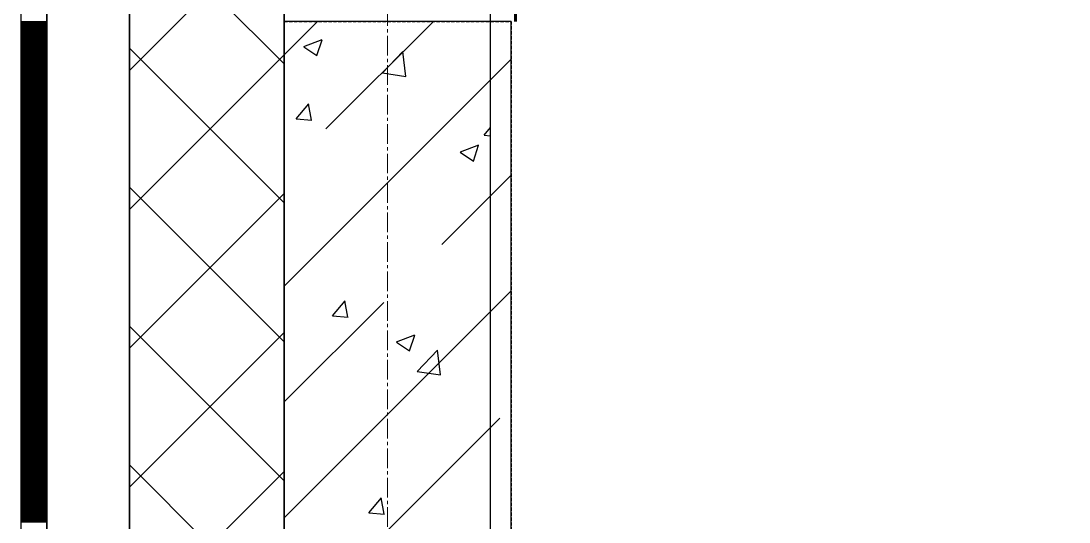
# Model space of a CAD drawing. Header units: millimetres. Extents: x 538266 to 1167394, y 114608 to 637157.
# Drawn here: x 1046079 to 1047094, y 551483 to 551969 of the extents above; entities that cross this region are included whole.
import ezdxf

# ---------------------------------------------------------------- set-up
doc = ezdxf.new("R2010")
doc.units = ezdxf.units.MM
for name, pattern in [('CENTER2', [28.575, 19.05, -3.175, 3.175, -3.175]), ('DASHED', [19.05, 12.7, -6.35]), ('HIDDEN2', [4.7625, 3.175, -1.5875])]:
    doc.linetypes.add(name, pattern=pattern)
for name, color, linetype, lineweight in [('0) шт стен 3 эт', 150, 'Continuous', 60), ('АР_Колонны', 70, 'Continuous', 30), ('АР_Стены ЖБ', 7, 'Continuous', 35), ('АР_Стены ПЕНОблок', 52, 'Continuous', 20), ('АР_Тонкая', 254, 'Continuous', 5), ('АР_Утеплитель', 31, 'Continuous', 0), ('АР_Штриховка', 8, 'Continuous', 0)]:
    doc.layers.add(name, color=color, linetype=linetype, lineweight=lineweight)
doc.layers.add('АР_Делит', color=120, linetype='Continuous', lineweight=0, plot=False)
doc.layers.add('РД_Оси_100', color=7, linetype='Continuous', lineweight=0, true_color=0x525252)
doc.layers.add('ФВ-5', color=7, linetype='Continuous')

# ---------------------------------------------------------------- blocks, each defined once
blk = doc.blocks.new('СОШ_2200_АР_ОСИ_М100_28.05.24')
at = {"layer": 'АР_Делит', "color": 251, "linetype": 'DASHED', "true_color": 0x636466}
blk.add_lwpolyline([(114955, 135155), (114955, -355), (93595.036, -355), (93595.036, 13855), (94145, 13855), (94145, 68320), (66055, 68320), (66055, 13857.73), (83455, 13857.73), (83455, -355), (45245, -355), (45245, 13145), (44695, 13145), (44695, 26755), (45245, 26755), (45245, 68320), (20455, 68320), (20455, 26755), (27955, 26755), (27955, 13145), (-355, 13145), (-355, 100855)], dxfattribs=at)
at = {"layer": 'РД_Оси_100', "color": 251, "linetype": 'CENTER2', "true_color": 0x636466}
blk.add_line((0, -6155), (0, 139938.679), dxfattribs=at)
blk = doc.blocks.new('3_этаж1')
at = {"layer": 'АР_Колонны', "color": 18, "linetype": 'HIDDEN2', "lineweight": 25, "true_color": 0x000000}
for p, q in [((684283.6, 551968.7), (684503.6, 551968.7)), ((684283.6, 550768.7), (684283.6, 551968.7)), ((684503.6, 551968.7), (684503.6, 550768.7))]:
    blk.add_line(p, q, dxfattribs=at)
at = {"layer": 'АР_Колонны', "color": 18, "linetype": 'Continuous', "lineweight": 25, "true_color": 0x000000}
for p, q in [((684503.6, 551968.7), (684283.6, 551968.7)), ((684283.6, 551968.7), (684283.6, 550768.7)), ((684503.6, 551968.7), (684283.6, 551968.7)), ((684283.6, 551968.7), (684283.6, 550768.7)), ((684503.6, 550768.7), (684503.6, 551968.7)), ((684503.6, 550768.7), (684503.6, 551968.7))]:
    blk.add_line(p, q, dxfattribs=at)
at = {"layer": 'АР_Стены ЖБ', "color": 18, "linetype": 'Continuous', "lineweight": 25, "true_color": 0x000000}
for p, q in [((684503.6, 551968.7), (684283.6, 551968.7)), ((684283.6, 551968.7), (684283.6, 550768.7)), ((684503.6, 550768.7), (684503.6, 551968.7))]:
    blk.add_line(p, q, dxfattribs=at)
at = {"layer": 'АР_Стены ПЕНОблок', "color": 18, "linetype": 'Continuous', "lineweight": 25, "true_color": 0x000000}
for p, q in [((684283.6, 587568.7), (684283.6, 511368.7)), ((684483.6, 511368.7), (684483.6, 587568.7))]:
    blk.add_line(p, q, dxfattribs=at)
at = {"layer": 'АР_Тонкая', "color": 18, "linetype": 'Continuous', "lineweight": 25, "true_color": 0x000000}
for p, q in [((684028.6, 587568.7), (684028.6, 511368.7)), ((684053.6, 587568.7), (684053.6, 511368.7)), ((684053.6, 511368.7), (684053.6, 587568.7)), ((684133.6, 511368.7), (684133.6, 587568.7))]:
    blk.add_line(p, q, dxfattribs=at)
at = {"layer": 'АР_Утеплитель', "color": 18, "linetype": 'Continuous', "lineweight": 25, "true_color": 0x000000}
for p, q in [((684133.6, 587568.7), (684133.6, 511368.7)), ((684283.6, 511368.7), (684283.6, 587568.7))]:
    blk.add_line(p, q, dxfattribs=at)
at = {"layer": 'АР_Штриховка', "color": 18, "linetype": 'Continuous', "lineweight": 25, "true_color": 0x000000}
for p, q in [((684283.6, 551927.4), (684133.6, 552077.4)), ((684133.6, 551921.1), (684283.6, 552071.1)), ((684028.6, 551968.5), (684053.6, 551968.5)), ((684028.6, 551967.5), (684053.6, 551967.5)), ((684283.6, 551936.4), (684315.9, 551968.7)), ((684324, 551864.6), (684428.1, 551968.7)), ((684028.6, 551966.5), (684053.6, 551966.5)), ((684028.6, 551965.5), (684053.6, 551965.5)), ((684028.6, 551964.5), (684053.6, 551964.5)), ((684028.6, 551963.5), (684053.6, 551963.5)), ((684028.6, 551962.5), (684053.6, 551962.5)), ((684028.6, 551961.5), (684053.6, 551961.5)), ((684028.6, 551960.5), (684053.6, 551960.5)), ((684028.6, 551959.5), (684053.6, 551959.5)), ((684028.6, 551958.5), (684053.6, 551958.5)), ((684028.6, 551957.5), (684053.6, 551957.5)), ((684028.6, 551956.5), (684053.6, 551956.5)), ((684028.6, 551955.5), (684053.6, 551955.5)), ((684028.6, 551954.5), (684053.6, 551954.5)), ((684028.6, 551953.5), (684053.6, 551953.5)), ((684028.6, 551952.5), (684053.6, 551952.5)), ((684028.6, 551951.5), (684053.6, 551951.5)), ((684028.6, 551950.5), (684053.6, 551950.5)), ((684028.6, 551949.5), (684053.6, 551949.5)), ((684028.6, 551948.5), (684053.6, 551948.5)), ((684028.6, 551947.5), (684053.6, 551947.5)), ((684028.6, 551946.5), (684053.6, 551946.5)), ((684302.7, 551944.3), (684320.5, 551951.2)), ((684315.3, 551935.6), (684320.4, 551950.9)), ((684028.6, 551945.5), (684053.6, 551945.5)), ((684028.6, 551944.5), (684053.6, 551944.5)), ((684028.6, 551943.5), (684053.6, 551943.5)), ((684028.6, 551942.5), (684053.6, 551942.5)), ((684028.6, 551941.5), (684053.6, 551941.5)), ((684028.6, 551940.5), (684053.6, 551940.5)), ((684028.6, 551939.5), (684053.6, 551939.5)), ((684028.6, 551938.5), (684053.6, 551938.5)), ((684028.6, 551937.5), (684053.6, 551937.5)), ((684028.6, 551936.5), (684053.6, 551936.5)), ((684283.6, 551792.7), (684133.6, 551942.7)), ((684133.6, 551786.4), (684283.6, 551936.4)), ((684302.6, 551944.1), (684315.2, 551935.6)), ((684378.8, 551918.8), (684398.6, 551939.4)), ((684401.3, 551915.3), (684398.5, 551939.4)), ((684028.6, 551935.5), (684053.6, 551935.5)), ((684028.6, 551934.5), (684053.6, 551934.5)), ((684028.6, 551933.5), (684053.6, 551933.5)), ((684028.6, 551932.5), (684053.6, 551932.5)), ((684028.6, 551931.5), (684053.6, 551931.5)), ((684028.6, 551930.5), (684053.6, 551930.5)), ((684028.6, 551929.5), (684053.6, 551929.5)), ((684028.6, 551928.5), (684053.6, 551928.5)), ((684028.6, 551927.5), (684053.6, 551927.5)), ((684028.6, 551926.5), (684053.6, 551926.5)), ((684283.6, 551711.9), (684503.6, 551931.9)), ((684028.6, 551925.5), (684053.6, 551925.5)), ((684028.6, 551924.5), (684053.6, 551924.5)), ((684028.6, 551923.5), (684053.6, 551923.5)), ((684028.6, 551922.5), (684053.6, 551922.5)), ((684028.6, 551921.5), (684053.6, 551921.5)), ((684028.6, 551920.5), (684053.6, 551920.5)), ((684028.6, 551919.5), (684053.6, 551919.5)), ((684028.6, 551918.5), (684053.6, 551918.5)), ((684028.6, 551917.5), (684053.6, 551917.5)), ((684028.6, 551916.5), (684053.6, 551916.5)), ((684378.8, 551918.8), (684401.4, 551915.3)), ((684028.6, 551915.5), (684053.6, 551915.5)), ((684028.6, 551914.5), (684053.6, 551914.5)), ((684028.6, 551913.5), (684053.6, 551913.5)), ((684028.6, 551912.5), (684053.6, 551912.5)), ((684028.6, 551911.5), (684053.6, 551911.5)), ((684028.6, 551910.5), (684053.6, 551910.5)), ((684028.6, 551909.5), (684053.6, 551909.5)), ((684028.6, 551908.5), (684053.6, 551908.5)), ((684028.6, 551907.5), (684053.6, 551907.5)), ((684028.6, 551906.5), (684053.6, 551906.5)), ((684028.6, 551905.5), (684053.6, 551905.5)), ((684028.6, 551904.5), (684053.6, 551904.5)), ((684028.6, 551903.5), (684053.6, 551903.5)), ((684028.6, 551902.5), (684053.6, 551902.5)), ((684028.6, 551901.5), (684053.6, 551901.5)), ((684028.6, 551900.5), (684053.6, 551900.5)), ((684028.6, 551899.5), (684053.6, 551899.5)), ((684028.6, 551898.5), (684053.6, 551898.5)), ((684028.6, 551897.5), (684053.6, 551897.5)), ((684028.6, 551896.5), (684053.6, 551896.5)), ((684028.6, 551895.5), (684053.6, 551895.5)), ((684028.6, 551894.5), (684053.6, 551894.5)), ((684028.6, 551893.5), (684053.6, 551893.5)), ((684028.6, 551892.5), (684053.6, 551892.5)), ((684028.6, 551891.5), (684053.6, 551891.5)), ((684028.6, 551890.5), (684053.6, 551890.5)), ((684028.6, 551889.5), (684053.6, 551889.5)), ((684028.6, 551888.5), (684053.6, 551888.5)), ((684028.6, 551887.5), (684053.6, 551887.5)), ((684028.6, 551886.5), (684053.6, 551886.5)), ((684028.6, 551885.5), (684053.6, 551885.5)), ((684295.1, 551874.2), (684307.4, 551888.8)), ((684310.2, 551872.8), (684307.2, 551888.8)), ((684028.6, 551884.5), (684053.6, 551884.5)), ((684028.6, 551883.5), (684053.6, 551883.5)), ((684028.6, 551882.5), (684053.6, 551882.5)), ((684028.6, 551881.5), (684053.6, 551881.5)), ((684028.6, 551880.5), (684053.6, 551880.5)), ((684028.6, 551879.5), (684053.6, 551879.5)), ((684028.6, 551878.5), (684053.6, 551878.5)), ((684028.6, 551877.5), (684053.6, 551877.5)), ((684028.6, 551876.5), (684053.6, 551876.5)), ((684028.6, 551875.5), (684053.6, 551875.5)), ((684028.6, 551874.5), (684053.6, 551874.5)), ((684028.6, 551873.5), (684053.6, 551873.5)), ((684028.6, 551872.5), (684053.6, 551872.5)), ((684028.6, 551871.5), (684053.6, 551871.5)), ((684028.6, 551870.5), (684053.6, 551870.5)), ((684028.6, 551869.5), (684053.6, 551869.5)), ((684028.6, 551868.5), (684053.6, 551868.5)), ((684028.6, 551867.5), (684053.6, 551867.5)), ((684028.6, 551866.5), (684053.6, 551866.5)), ((684028.6, 551865.5), (684053.6, 551865.5)), ((684295.1, 551874.2), (684310.3, 551872.9)), ((684477.3, 551858.3), (684483.6, 551865.7)), ((684028.6, 551864.5), (684053.6, 551864.5)), ((684028.6, 551863.5), (684053.6, 551863.5)), ((684028.6, 551862.5), (684053.6, 551862.5)), ((684028.6, 551861.5), (684053.6, 551861.5)), ((684028.6, 551860.5), (684053.6, 551860.5)), ((684028.6, 551859.5), (684053.6, 551859.5)), ((684028.6, 551858.5), (684053.6, 551858.5)), ((684028.6, 551857.5), (684053.6, 551857.5)), ((684028.6, 551856.5), (684053.6, 551856.5)), ((684028.6, 551855.5), (684053.6, 551855.5)), ((684477.3, 551858.2), (684483.6, 551857.7)), ((684028.6, 551854.5), (684053.6, 551854.5)), ((684028.6, 551853.5), (684053.6, 551853.5)), ((684028.6, 551852.5), (684053.6, 551852.5)), ((684028.6, 551851.5), (684053.6, 551851.5)), ((684028.6, 551850.5), (684053.6, 551850.5)), ((684028.6, 551849.5), (684053.6, 551849.5)), ((684028.6, 551848.5), (684053.6, 551848.5)), ((684028.6, 551847.5), (684053.6, 551847.5)), ((684028.6, 551846.5), (684053.6, 551846.5)), ((684028.6, 551845.5), (684053.6, 551845.5)), ((684454.3, 551842.1), (684472.1, 551848.9)), ((684466.9, 551833.3), (684472, 551848.7)), ((684028.6, 551844.5), (684053.6, 551844.5)), ((684028.6, 551843.5), (684053.6, 551843.5)), ((684028.6, 551842.5), (684053.6, 551842.5)), ((684028.6, 551841.5), (684053.6, 551841.5)), ((684028.6, 551840.5), (684053.6, 551840.5)), ((684028.6, 551839.5), (684053.6, 551839.5)), ((684028.6, 551838.5), (684053.6, 551838.5)), ((684028.6, 551837.5), (684053.6, 551837.5)), ((684028.6, 551836.5), (684053.6, 551836.5)), ((684028.6, 551835.5), (684053.6, 551835.5)), ((684454.2, 551841.9), (684466.9, 551833.3)), ((684028.6, 551834.5), (684053.6, 551834.5)), ((684028.6, 551833.5), (684053.6, 551833.5)), ((684028.6, 551832.5), (684053.6, 551832.5)), ((684028.6, 551831.5), (684053.6, 551831.5)), ((684028.6, 551830.5), (684053.6, 551830.5)), ((684028.6, 551829.5), (684053.6, 551829.5)), ((684028.6, 551828.5), (684053.6, 551828.5)), ((684028.6, 551827.5), (684053.6, 551827.5)), ((684028.6, 551826.5), (684053.6, 551826.5)), ((684028.6, 551825.5), (684053.6, 551825.5)), ((684028.6, 551824.5), (684053.6, 551824.5)), ((684028.6, 551823.5), (684053.6, 551823.5)), ((684028.6, 551822.5), (684053.6, 551822.5)), ((684028.6, 551821.5), (684053.6, 551821.5)), ((684028.6, 551820.5), (684053.6, 551820.5)), ((684028.6, 551819.5), (684053.6, 551819.5)), ((684028.6, 551818.5), (684053.6, 551818.5)), ((684028.6, 551817.5), (684053.6, 551817.5)), ((684028.6, 551816.5), (684053.6, 551816.5)), ((684028.6, 551815.5), (684053.6, 551815.5)), ((684028.6, 551814.5), (684053.6, 551814.5)), ((684436.2, 551752.3), (684503.6, 551819.7)), ((684028.6, 551813.5), (684053.6, 551813.5)), ((684028.6, 551812.5), (684053.6, 551812.5)), ((684028.6, 551811.5), (684053.6, 551811.5)), ((684028.6, 551810.5), (684053.6, 551810.5)), ((684028.6, 551809.5), (684053.6, 551809.5)), ((684028.6, 551808.5), (684053.6, 551808.5)), ((684028.6, 551807.5), (684053.6, 551807.5)), ((684028.6, 551806.5), (684053.6, 551806.5)), ((684028.6, 551805.5), (684053.6, 551805.5)), ((684028.6, 551804.5), (684053.6, 551804.5)), ((684283.6, 551658), (684133.6, 551808)), ((684028.6, 551803.5), (684053.6, 551803.5)), ((684028.6, 551802.5), (684053.6, 551802.5)), ((684028.6, 551801.5), (684053.6, 551801.5)), ((684028.6, 551800.5), (684053.6, 551800.5)), ((684028.6, 551799.5), (684053.6, 551799.5)), ((684028.6, 551798.5), (684053.6, 551798.5)), ((684028.6, 551797.5), (684053.6, 551797.5)), ((684028.6, 551796.5), (684053.6, 551796.5)), ((684028.6, 551795.5), (684053.6, 551795.5)), ((684028.6, 551794.5), (684053.6, 551794.5)), ((684133.6, 551651.7), (684283.6, 551801.7)), ((684028.6, 551793.5), (684053.6, 551793.5)), ((684028.6, 551792.5), (684053.6, 551792.5)), ((684028.6, 551791.5), (684053.6, 551791.5)), ((684028.6, 551790.5), (684053.6, 551790.5)), ((684028.6, 551789.5), (684053.6, 551789.5)), ((684028.6, 551788.5), (684053.6, 551788.5)), ((684028.6, 551787.5), (684053.6, 551787.5)), ((684028.6, 551786.5), (684053.6, 551786.5)), ((684028.6, 551785.5), (684053.6, 551785.5)), ((684028.6, 551784.5), (684053.6, 551784.5)), ((684028.6, 551783.5), (684053.6, 551783.5)), ((684028.6, 551782.5), (684053.6, 551782.5)), ((684028.6, 551781.5), (684053.6, 551781.5)), ((684028.6, 551780.5), (684053.6, 551780.5)), ((684028.6, 551779.5), (684053.6, 551779.5)), ((684028.6, 551778.5), (684053.6, 551778.5)), ((684028.6, 551777.5), (684053.6, 551777.5)), ((684028.6, 551776.5), (684053.6, 551776.5)), ((684028.6, 551775.5), (684053.6, 551775.5)), ((684028.6, 551774.5), (684053.6, 551774.5)), ((684028.6, 551773.5), (684053.6, 551773.5)), ((684028.6, 551772.5), (684053.6, 551772.5)), ((684028.6, 551771.5), (684053.6, 551771.5)), ((684028.6, 551770.5), (684053.6, 551770.5)), ((684028.6, 551769.5), (684053.6, 551769.5)), ((684028.6, 551768.5), (684053.6, 551768.5)), ((684028.6, 551767.5), (684053.6, 551767.5)), ((684028.6, 551766.5), (684053.6, 551766.5)), ((684028.6, 551765.5), (684053.6, 551765.5)), ((684028.6, 551764.5), (684053.6, 551764.5)), ((684028.6, 551763.5), (684053.6, 551763.5)), ((684028.6, 551762.5), (684053.6, 551762.5)), ((684028.6, 551761.5), (684053.6, 551761.5)), ((684028.6, 551760.5), (684053.6, 551760.5)), ((684028.6, 551759.5), (684053.6, 551759.5)), ((684028.6, 551758.5), (684053.6, 551758.5)), ((684028.6, 551757.5), (684053.6, 551757.5)), ((684028.6, 551756.5), (684053.6, 551756.5)), ((684028.6, 551755.5), (684053.6, 551755.5)), ((684028.6, 551754.5), (684053.6, 551754.5)), ((684028.6, 551753.5), (684053.6, 551753.5)), ((684028.6, 551752.5), (684053.6, 551752.5)), ((684028.6, 551751.5), (684053.6, 551751.5)), ((684028.6, 551750.5), (684053.6, 551750.5)), ((684028.6, 551749.5), (684053.6, 551749.5)), ((684028.6, 551748.5), (684053.6, 551748.5)), ((684028.6, 551747.5), (684053.6, 551747.5)), ((684028.6, 551746.5), (684053.6, 551746.5)), ((684028.6, 551745.5), (684053.6, 551745.5)), ((684028.6, 551744.5), (684053.6, 551744.5)), ((684028.6, 551743.5), (684053.6, 551743.5)), ((684028.6, 551742.5), (684053.6, 551742.5)), ((684028.6, 551741.5), (684053.6, 551741.5)), ((684028.6, 551740.5), (684053.6, 551740.5)), ((684028.6, 551739.5), (684053.6, 551739.5)), ((684028.6, 551738.5), (684053.6, 551738.5)), ((684028.6, 551737.5), (684053.6, 551737.5)), ((684028.6, 551736.5), (684053.6, 551736.5)), ((684028.6, 551735.5), (684053.6, 551735.5)), ((684028.6, 551734.5), (684053.6, 551734.5)), ((684028.6, 551733.5), (684053.6, 551733.5)), ((684028.6, 551732.5), (684053.6, 551732.5)), ((684028.6, 551731.5), (684053.6, 551731.5)), ((684028.6, 551730.5), (684053.6, 551730.5)), ((684028.6, 551729.5), (684053.6, 551729.5)), ((684028.6, 551728.5), (684053.6, 551728.5)), ((684028.6, 551727.5), (684053.6, 551727.5)), ((684028.6, 551726.5), (684053.6, 551726.5)), ((684028.6, 551725.5), (684053.6, 551725.5)), ((684028.6, 551724.5), (684053.6, 551724.5)), ((684028.6, 551723.5), (684053.6, 551723.5)), ((684028.6, 551722.5), (684053.6, 551722.5)), ((684028.6, 551721.5), (684053.6, 551721.5)), ((684028.6, 551720.5), (684053.6, 551720.5)), ((684028.6, 551719.5), (684053.6, 551719.5)), ((684028.6, 551718.5), (684053.6, 551718.5)), ((684028.6, 551717.5), (684053.6, 551717.5)), ((684028.6, 551716.5), (684053.6, 551716.5)), ((684028.6, 551715.5), (684053.6, 551715.5)), ((684028.6, 551714.5), (684053.6, 551714.5)), ((684028.6, 551713.5), (684053.6, 551713.5)), ((684028.6, 551712.5), (684053.6, 551712.5)), ((684028.6, 551711.5), (684053.6, 551711.5)), ((684028.6, 551710.5), (684053.6, 551710.5)), ((684028.6, 551709.5), (684053.6, 551709.5)), ((684028.6, 551708.5), (684053.6, 551708.5)), ((684028.6, 551707.5), (684053.6, 551707.5)), ((684028.6, 551706.5), (684053.6, 551706.5)), ((684028.6, 551705.5), (684053.6, 551705.5)), ((684028.6, 551704.5), (684053.6, 551704.5)), ((684028.6, 551703.5), (684053.6, 551703.5)), ((684283.6, 551487.4), (684503.6, 551707.4)), ((684028.6, 551702.5), (684053.6, 551702.5)), ((684028.6, 551701.5), (684053.6, 551701.5)), ((684028.6, 551700.5), (684053.6, 551700.5)), ((684028.6, 551699.5), (684053.6, 551699.5)), ((684028.6, 551698.5), (684053.6, 551698.5)), ((684028.6, 551697.5), (684053.6, 551697.5)), ((684028.6, 551696.5), (684053.6, 551696.5)), ((684028.6, 551695.5), (684053.6, 551695.5)), ((684028.6, 551694.5), (684053.6, 551694.5)), ((684028.6, 551693.5), (684053.6, 551693.5)), ((684283.6, 551599.7), (684380.1, 551696.2)), ((684330.4, 551683.1), (684342.6, 551697.7)), ((684345.4, 551681.8), (684342.5, 551697.7)), ((684028.6, 551692.5), (684053.6, 551692.5)), ((684028.6, 551691.5), (684053.6, 551691.5)), ((684028.6, 551690.5), (684053.6, 551690.5)), ((684028.6, 551689.5), (684053.6, 551689.5)), ((684028.6, 551688.5), (684053.6, 551688.5)), ((684028.6, 551687.5), (684053.6, 551687.5)), ((684028.6, 551686.5), (684053.6, 551686.5)), ((684028.6, 551685.5), (684053.6, 551685.5)), ((684028.6, 551684.5), (684053.6, 551684.5)), ((684028.6, 551683.5), (684053.6, 551683.5)), ((684028.6, 551682.5), (684053.6, 551682.5)), ((684330.4, 551683.1), (684345.6, 551681.8)), ((684028.6, 551681.5), (684053.6, 551681.5)), ((684028.6, 551680.5), (684053.6, 551680.5)), ((684028.6, 551679.5), (684053.6, 551679.5)), ((684028.6, 551678.5), (684053.6, 551678.5)), ((684028.6, 551677.5), (684053.6, 551677.5)), ((684028.6, 551676.5), (684053.6, 551676.5)), ((684028.6, 551675.5), (684053.6, 551675.5)), ((684028.6, 551674.5), (684053.6, 551674.5)), ((684028.6, 551673.5), (684053.6, 551673.5)), ((684028.6, 551672.5), (684053.6, 551672.5)), ((684283.6, 551523.3), (684133.6, 551673.3)), ((684028.6, 551671.5), (684053.6, 551671.5)), ((684028.6, 551670.5), (684053.6, 551670.5)), ((684028.6, 551669.5), (684053.6, 551669.5)), ((684028.6, 551668.5), (684053.6, 551668.5)), ((684028.6, 551667.5), (684053.6, 551667.5)), ((684028.6, 551666.5), (684053.6, 551666.5)), ((684028.6, 551665.5), (684053.6, 551665.5)), ((684028.6, 551664.5), (684053.6, 551664.5)), ((684028.6, 551663.5), (684053.6, 551663.5)), ((684028.6, 551662.5), (684053.6, 551662.5)), ((684133.6, 551517), (684283.6, 551667)), ((684392.5, 551657.9), (684410.3, 551664.7)), ((684405.1, 551649.1), (684410.2, 551664.5)), ((684028.6, 551661.5), (684053.6, 551661.5)), ((684028.6, 551660.5), (684053.6, 551660.5)), ((684028.6, 551659.5), (684053.6, 551659.5)), ((684028.6, 551658.5), (684053.6, 551658.5)), ((684028.6, 551657.5), (684053.6, 551657.5)), ((684028.6, 551656.5), (684053.6, 551656.5)), ((684028.6, 551655.5), (684053.6, 551655.5)), ((684028.6, 551654.5), (684053.6, 551654.5)), ((684028.6, 551653.5), (684053.6, 551653.5)), ((684028.6, 551652.5), (684053.6, 551652.5)), ((684392.4, 551657.7), (684405.1, 551649.1)), ((684028.6, 551651.5), (684053.6, 551651.5)), ((684028.6, 551650.5), (684053.6, 551650.5)), ((684028.6, 551649.5), (684053.6, 551649.5)), ((684028.6, 551648.5), (684053.6, 551648.5)), ((684028.6, 551647.5), (684053.6, 551647.5)), ((684028.6, 551646.5), (684053.6, 551646.5)), ((684028.6, 551645.5), (684053.6, 551645.5)), ((684028.6, 551644.5), (684053.6, 551644.5)), ((684028.6, 551643.5), (684053.6, 551643.5)), ((684028.6, 551642.5), (684053.6, 551642.5)), ((684412.5, 551629.3), (684432.2, 551649.9)), ((684435, 551625.8), (684432.2, 551649.9)), ((684028.6, 551641.5), (684053.6, 551641.5)), ((684028.6, 551640.5), (684053.6, 551640.5)), ((684028.6, 551639.5), (684053.6, 551639.5)), ((684028.6, 551638.5), (684053.6, 551638.5)), ((684028.6, 551637.5), (684053.6, 551637.5)), ((684028.6, 551636.5), (684053.6, 551636.5)), ((684028.6, 551635.5), (684053.6, 551635.5)), ((684028.6, 551634.5), (684053.6, 551634.5)), ((684028.6, 551633.5), (684053.6, 551633.5)), ((684028.6, 551632.5), (684053.6, 551632.5)), ((684028.6, 551631.5), (684053.6, 551631.5)), ((684028.6, 551630.5), (684053.6, 551630.5)), ((684028.6, 551629.5), (684053.6, 551629.5)), ((684028.6, 551628.5), (684053.6, 551628.5)), ((684028.6, 551627.5), (684053.6, 551627.5)), ((684028.6, 551626.5), (684053.6, 551626.5)), ((684028.6, 551625.5), (684053.6, 551625.5)), ((684028.6, 551624.5), (684053.6, 551624.5)), ((684028.6, 551623.5), (684053.6, 551623.5)), ((684028.6, 551622.5), (684053.6, 551622.5)), ((684028.6, 551621.5), (684053.6, 551621.5)), ((684412.4, 551629.3), (684435, 551625.8)), ((684028.6, 551620.5), (684053.6, 551620.5)), ((684028.6, 551619.5), (684053.6, 551619.5)), ((684028.6, 551618.5), (684053.6, 551618.5)), ((684028.6, 551617.5), (684053.6, 551617.5)), ((684028.6, 551616.5), (684053.6, 551616.5)), ((684028.6, 551615.5), (684053.6, 551615.5)), ((684028.6, 551614.5), (684053.6, 551614.5)), ((684028.6, 551613.5), (684053.6, 551613.5)), ((684028.6, 551612.5), (684053.6, 551612.5)), ((684028.6, 551611.5), (684053.6, 551611.5)), ((684028.6, 551610.5), (684053.6, 551610.5)), ((684028.6, 551609.5), (684053.6, 551609.5)), ((684028.6, 551608.5), (684053.6, 551608.5)), ((684028.6, 551607.5), (684053.6, 551607.5)), ((684028.6, 551606.5), (684053.6, 551606.5)), ((684028.6, 551605.5), (684053.6, 551605.5)), ((684028.6, 551604.5), (684053.6, 551604.5)), ((684028.6, 551603.5), (684053.6, 551603.5)), ((684028.6, 551602.5), (684053.6, 551602.5)), ((684028.6, 551601.5), (684053.6, 551601.5)), ((684028.6, 551600.5), (684053.6, 551600.5)), ((684028.6, 551599.5), (684053.6, 551599.5)), ((684028.6, 551598.5), (684053.6, 551598.5)), ((684028.6, 551597.5), (684053.6, 551597.5)), ((684028.6, 551596.5), (684053.6, 551596.5)), ((684028.6, 551595.5), (684053.6, 551595.5)), ((684028.6, 551594.5), (684053.6, 551594.5)), ((684028.6, 551593.5), (684053.6, 551593.5)), ((684028.6, 551592.5), (684053.6, 551592.5)), ((684028.6, 551591.5), (684053.6, 551591.5)), ((684028.6, 551590.5), (684053.6, 551590.5)), ((684028.6, 551589.5), (684053.6, 551589.5)), ((684028.6, 551588.5), (684053.6, 551588.5)), ((684028.6, 551587.5), (684053.6, 551587.5)), ((684028.6, 551586.5), (684053.6, 551586.5)), ((684028.6, 551585.5), (684053.6, 551585.5)), ((684028.6, 551584.5), (684053.6, 551584.5)), ((684028.6, 551583.5), (684053.6, 551583.5)), ((684028.6, 551582.5), (684053.6, 551582.5)), ((684028.6, 551581.5), (684053.6, 551581.5)), ((684352, 551443.6), (684492.4, 551583.9)), ((684028.6, 551580.5), (684053.6, 551580.5)), ((684028.6, 551579.5), (684053.6, 551579.5)), ((684028.6, 551578.5), (684053.6, 551578.5)), ((684028.6, 551577.5), (684053.6, 551577.5)), ((684028.6, 551576.5), (684053.6, 551576.5)), ((684028.6, 551575.5), (684053.6, 551575.5)), ((684028.6, 551574.5), (684053.6, 551574.5)), ((684028.6, 551573.5), (684053.6, 551573.5)), ((684028.6, 551572.5), (684053.6, 551572.5)), ((684028.6, 551571.5), (684053.6, 551571.5)), ((684028.6, 551570.5), (684053.6, 551570.5)), ((684028.6, 551569.5), (684053.6, 551569.5)), ((684028.6, 551568.5), (684053.6, 551568.5)), ((684028.6, 551567.5), (684053.6, 551567.5)), ((684028.6, 551566.5), (684053.6, 551566.5)), ((684028.6, 551565.5), (684053.6, 551565.5)), ((684028.6, 551564.5), (684053.6, 551564.5)), ((684028.6, 551563.5), (684053.6, 551563.5)), ((684028.6, 551562.5), (684053.6, 551562.5)), ((684028.6, 551561.5), (684053.6, 551561.5)), ((684028.6, 551560.5), (684053.6, 551560.5)), ((684028.6, 551559.5), (684053.6, 551559.5)), ((684028.6, 551558.5), (684053.6, 551558.5)), ((684028.6, 551557.5), (684053.6, 551557.5)), ((684028.6, 551556.5), (684053.6, 551556.5)), ((684028.6, 551555.5), (684053.6, 551555.5)), ((684028.6, 551554.5), (684053.6, 551554.5)), ((684028.6, 551553.5), (684053.6, 551553.5)), ((684028.6, 551552.5), (684053.6, 551552.5)), ((684028.6, 551551.5), (684053.6, 551551.5)), ((684028.6, 551550.5), (684053.6, 551550.5)), ((684028.6, 551549.5), (684053.6, 551549.5)), ((684028.6, 551548.5), (684053.6, 551548.5)), ((684028.6, 551547.5), (684053.6, 551547.5)), ((684028.6, 551546.5), (684053.6, 551546.5)), ((684028.6, 551545.5), (684053.6, 551545.5)), ((684028.6, 551544.5), (684053.6, 551544.5)), ((684028.6, 551543.5), (684053.6, 551543.5)), ((684028.6, 551542.5), (684053.6, 551542.5)), ((684028.6, 551541.5), (684053.6, 551541.5)), ((684028.6, 551540.5), (684053.6, 551540.5)), ((684028.6, 551539.5), (684053.6, 551539.5)), ((684028.6, 551538.5), (684053.6, 551538.5)), ((684028.6, 551537.5), (684053.6, 551537.5)), ((684028.6, 551536.5), (684053.6, 551536.5)), ((684028.6, 551535.5), (684053.6, 551535.5)), ((684028.6, 551534.5), (684053.6, 551534.5)), ((684028.6, 551533.5), (684053.6, 551533.5)), ((684028.6, 551532.5), (684053.6, 551532.5)), ((684028.6, 551531.5), (684053.6, 551531.5)), ((684028.6, 551530.5), (684053.6, 551530.5)), ((684283.6, 551388.6), (684133.6, 551538.6)), ((684133.6, 551382.3), (684283.6, 551532.3)), ((684028.6, 551529.5), (684053.6, 551529.5)), ((684028.6, 551528.5), (684053.6, 551528.5)), ((684028.6, 551527.5), (684053.6, 551527.5)), ((684028.6, 551526.5), (684053.6, 551526.5)), ((684028.6, 551525.5), (684053.6, 551525.5)), ((684028.6, 551524.5), (684053.6, 551524.5)), ((684028.6, 551523.5), (684053.6, 551523.5)), ((684028.6, 551522.5), (684053.6, 551522.5)), ((684028.6, 551521.5), (684053.6, 551521.5)), ((684028.6, 551520.5), (684053.6, 551520.5)), ((684028.6, 551519.5), (684053.6, 551519.5)), ((684028.6, 551518.5), (684053.6, 551518.5)), ((684028.6, 551517.5), (684053.6, 551517.5)), ((684028.6, 551516.5), (684053.6, 551516.5)), ((684028.6, 551515.5), (684053.6, 551515.5)), ((684028.6, 551514.5), (684053.6, 551514.5)), ((684028.6, 551513.5), (684053.6, 551513.5)), ((684028.6, 551512.5), (684053.6, 551512.5)), ((684028.6, 551511.5), (684053.6, 551511.5)), ((684028.6, 551510.5), (684053.6, 551510.5)), ((684028.6, 551509.5), (684053.6, 551509.5)), ((684028.6, 551508.5), (684053.6, 551508.5)), ((684028.6, 551507.5), (684053.6, 551507.5)), ((684028.6, 551506.5), (684053.6, 551506.5)), ((684028.6, 551505.5), (684053.6, 551505.5)), ((684028.6, 551504.5), (684053.6, 551504.5)), ((684028.6, 551503.5), (684053.6, 551503.5)), ((684028.6, 551502.5), (684053.6, 551502.5)), ((684028.6, 551501.5), (684053.6, 551501.5)), ((684028.6, 551500.5), (684053.6, 551500.5)), ((684365.6, 551492.1), (684377.9, 551506.7)), ((684380.6, 551490.7), (684377.7, 551506.6)), ((684028.6, 551499.5), (684053.6, 551499.5)), ((684028.6, 551498.5), (684053.6, 551498.5)), ((684028.6, 551497.5), (684053.6, 551497.5)), ((684028.6, 551496.5), (684053.6, 551496.5)), ((684028.6, 551495.5), (684053.6, 551495.5)), ((684028.6, 551494.5), (684053.6, 551494.5)), ((684028.6, 551493.5), (684053.6, 551493.5)), ((684028.6, 551492.5), (684053.6, 551492.5)), ((684028.6, 551491.5), (684053.6, 551491.5)), ((684028.6, 551490.5), (684053.6, 551490.5)), ((684028.6, 551489.5), (684053.6, 551489.5)), ((684365.6, 551492.1), (684380.8, 551490.7)), ((684028.6, 551488.5), (684053.6, 551488.5)), ((684028.6, 551487.5), (684053.6, 551487.5)), ((684028.6, 551486.5), (684053.6, 551486.5)), ((684028.6, 551485.5), (684053.6, 551485.5)), ((684028.6, 551484.5), (684053.6, 551484.5)), ((684028.6, 551483.5), (684053.6, 551483.5))]:
    blk.add_line(p, q, dxfattribs=at)

msp = doc.modelspace()

# ---------------------------------------------------------------- hatches: boundary and pattern name
at = {"layer": 'ФВ-5'}
h = msp.add_hatch(dxfattribs=at)
h.set_pattern_fill('ANSI31', color=3, scale=300, style=0)
h.paths.add_polyline_path([(1054123.6, 555468.7), (1054123.6, 556368.7), (1054123.6, 556768.7), (1054123.6, 559668.7), (1054123.6, 559669.7), (1054123.6, 560123.7), (1053903.6, 560123.7), (1053903.6, 560543.7), (1046553.6, 560543.7), (1046553.6, 559677.4), (1046557.8, 556368.7), (1046553.6, 556368.7), (1046553.6, 555468.7), (1046557.8, 551936.2), (1046553.6, 551931.9), (1046553.6, 551468.7), (1052003.6, 551468.7), (1052003.6, 551888.7), (1054123.6, 551889.1), (1054123.6, 551968.7)])
h.paths.add_polyline_path([(1049312.4, 555335.1), (1048762.4, 555335.1, -1), (1048762.4, 555935.1), (1049312.4, 555935.1, -1)], flags=16)
h.paths.add_polyline_path([(1053467.2, 557576.7, -1), (1054067.2, 557576.7, -1)], flags=16)
h.paths.add_polyline_path([(1048446.4, 555367), (1049628.5, 555367), (1049628.5, 555903.1), (1048446.4, 555903.1)], flags=24)
h.paths.add_polyline_path([(1054062.2, 556859.7), (1054062.2, 558293.8), (1053472.2, 558293.8), (1053472.2, 556859.7)], flags=24)
h.paths.add_polyline_path([(1053549, 560243.9), (1053935.3, 560243.9), (1053935.3, 560544.6), (1053549, 560544.6)], flags=9)

# ---------------------------------------------------------------- linework, layer by layer
at = {"layer": '0) шт стен 3 эт', "color": 2}
msp.add_lwpolyline([(1046557.8, 551968.7), (1046553.6, 555468.7)], dxfattribs=at)

# ---------------------------------------------------------------- block references
at = {"layer": '0) шт стен 3 эт', "color": 5, "lineweight": 25}
msp.add_blockref('3_этаж1', (362050, 0), dxfattribs=at)
at = {"layer": 'РД_Оси_100', "lineweight": 25}
msp.add_blockref('СОШ_2200_АР_ОСИ_М100_28.05.24', (1046433.6, 496768.7), dxfattribs=at)

doc.saveas('drawing.dxf')
